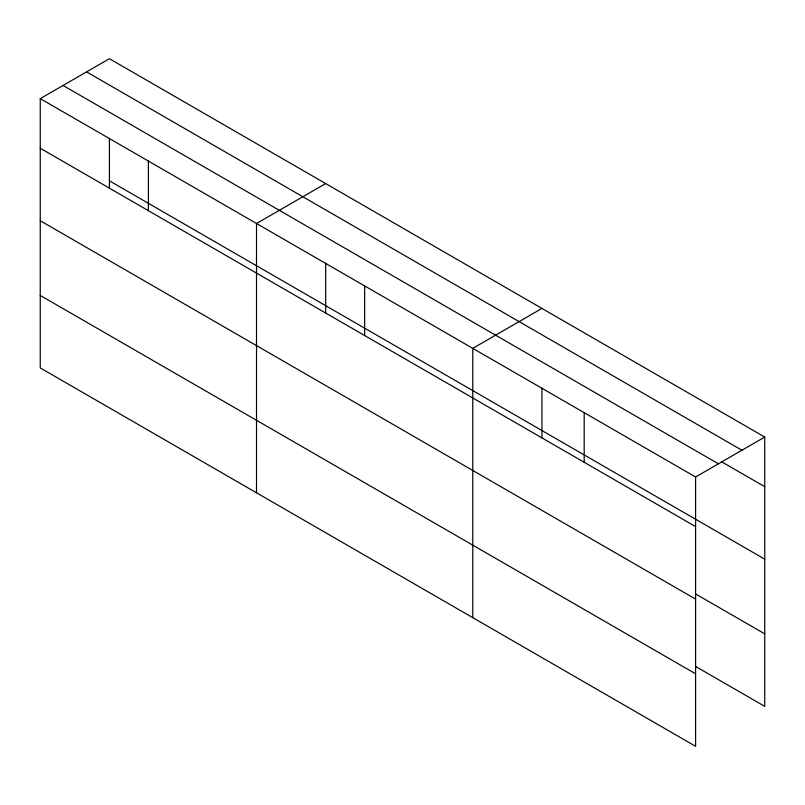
<?xml version="1.0" encoding="UTF-8"?>
<svg xmlns="http://www.w3.org/2000/svg" width="805" height="805" viewBox="0 0 805 805"><rect width="100%" height="100%" fill="white"/><g stroke="black" fill="none" stroke-linecap="round" stroke-linejoin="round"><path stroke-width="1.21" d="M109.41 188.279L109.41 138.319M325.673 263.175L325.673 313.145M541.936 388.03L541.936 438M695.59 599.101L695.59 476.993L40.25 98.633L40.25 367.935L695.59 746.295L695.59 599.101L40.25 220.741M695.53 666.399L764.75 706.367L764.75 437.065L109.41 58.705L40.25 98.633M325.673 183.57L256.513 223.498L256.513 492.791M541.936 308.426L472.776 348.354L472.776 617.646M695.59 476.993L764.75 437.065M86.588 71.886L741.928 450.247M721.481 461.698L764.75 486.673M63.072 85.461L718.412 463.821M109.41 180.813L764.75 559.173M40.25 148.241L695.59 526.601M695.53 593.899L764.75 633.867M40.25 295.435L695.59 673.795M584.188 412.673L584.188 462.281M364.645 285.926L364.645 335.534M148.382 161.06L148.382 210.669"/></g></svg>
